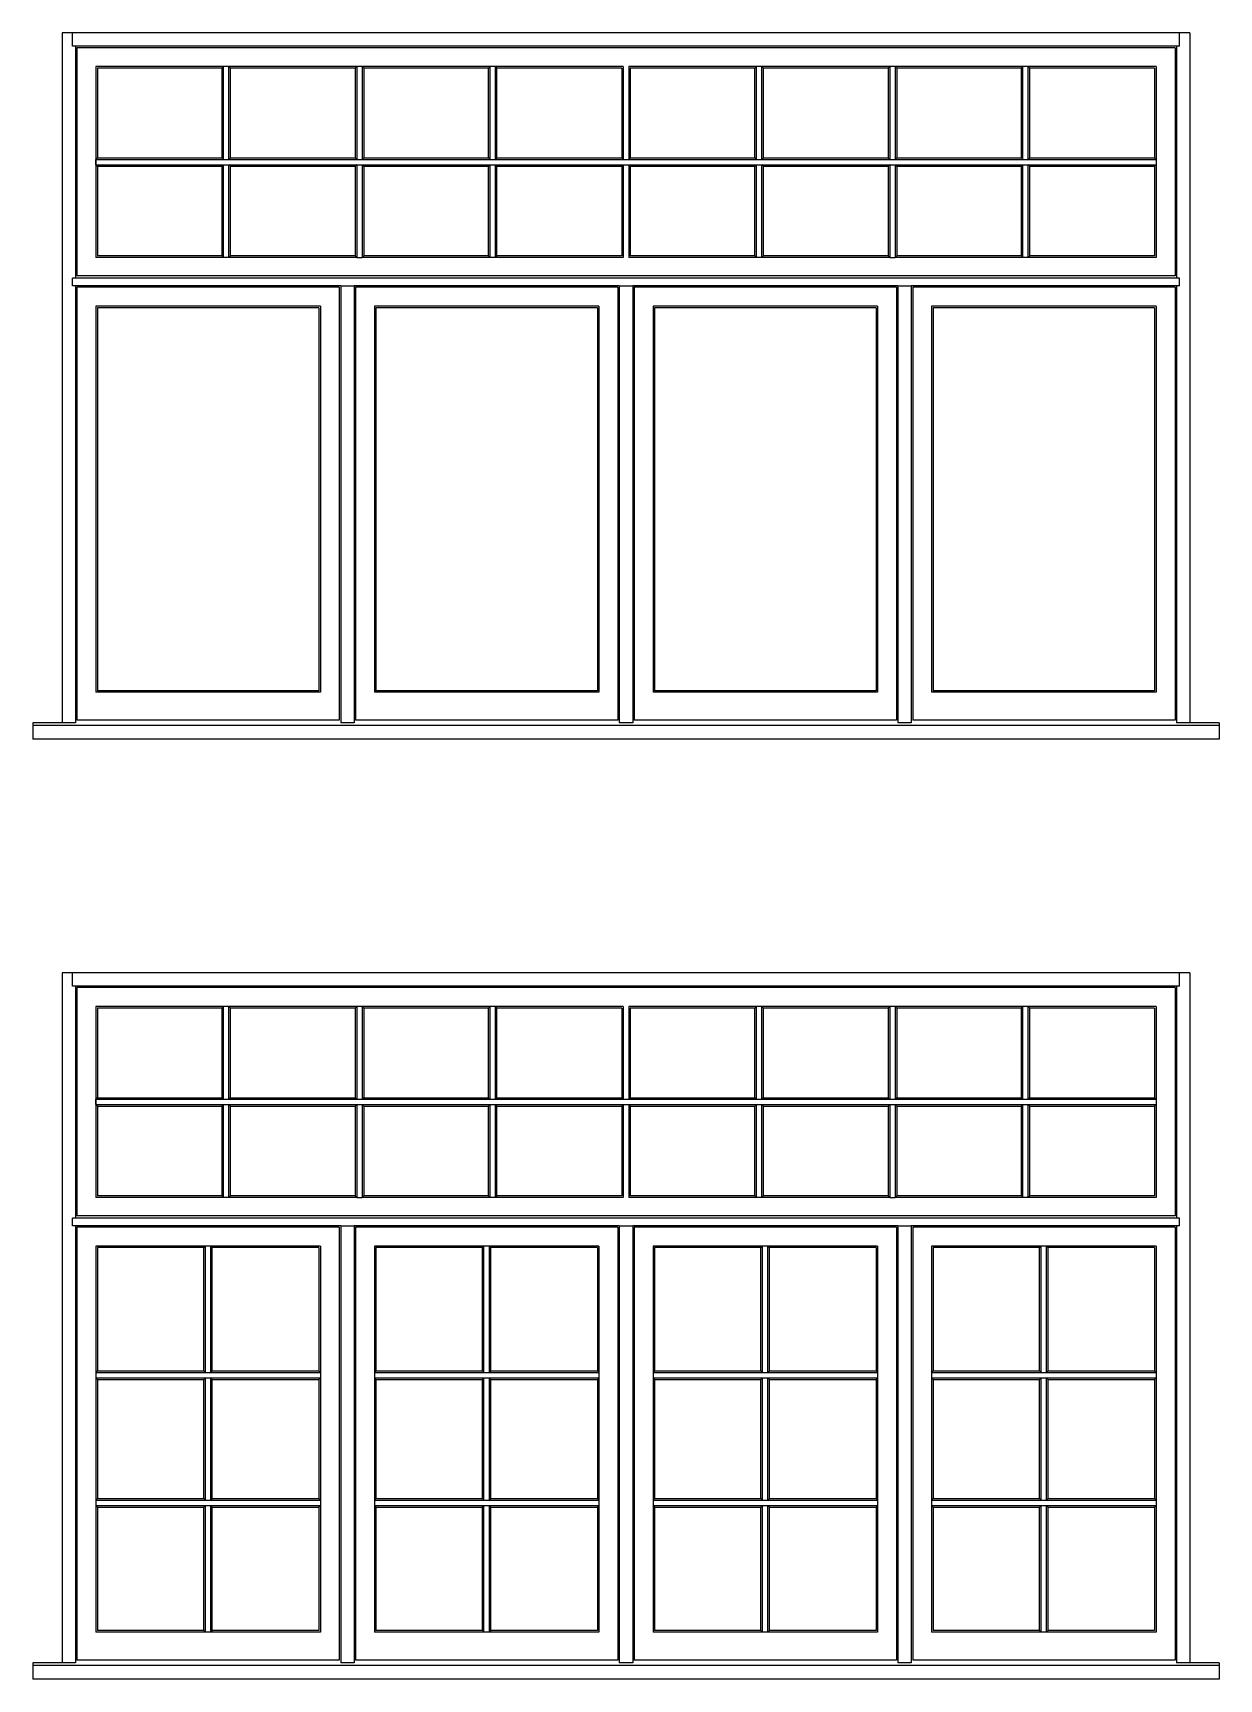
# Model space of a CAD drawing. Header units: inches. Extents: x 1985 to 11287, y 379 to 3234.
# Drawn here: x 9619.8 to 9741.6, y 1561.9 to 1730.9 of the extents above; entities that cross this region are included whole.
import ezdxf

# ---------------------------------------------------------------- set-up
doc = ezdxf.new("R2010")
doc.units = ezdxf.units.IN
doc.header["$MEASUREMENT"] = 0
doc.layers.add('elevation 99', color=7, linetype='CONTINUOUS')

msp = doc.modelspace()

# ---------------------------------------------------------------- linework, layer by layer
at = {"layer": 'elevation 99'}
for p, q in [((9622.767868, 1730.927162), (9622.767868, 1705.737557)), ((9652.76785, 1730.927162), (9622.767868, 1730.927162)), ((9623.830368, 1729.552161), (9623.830368, 1730.927162)), ((9651.39285, 1729.552161), (9623.830368, 1729.552161)), ((9624.142868, 1729.552161), (9624.142868, 1705.737557)), ((9737.580295, 1729.552161), (9646.89285, 1729.552161)), ((9681.392831, 1730.927162), (9651.39285, 1730.927162)), ((9710.017813, 1730.927162), (9680.017831, 1730.927162)), ((9738.642795, 1730.927162), (9708.642813, 1730.927162)), ((9737.267795, 1729.552161), (9737.267795, 1705.737557)), ((9737.580295, 1729.552161), (9737.580295, 1730.927162)), ((9738.642795, 1730.927162), (9738.642795, 1705.737557)), ((9624.286274, 1729.408475), (9624.286274, 1705.988024)), ((9651.249164, 1729.408475), (9624.286274, 1729.408475)), ((9737.124109, 1729.408475), (9647.036256, 1729.408475)), ((9737.124109, 1729.408475), (9737.124109, 1705.988024)), ((9626.232154, 1727.462875), (9626.232154, 1707.870966)), ((9653.053564, 1727.462875), (9626.232154, 1727.462875)), ((9626.392868, 1727.302161), (9626.392868, 1718.104421)), ((9639.200327, 1727.302161), (9626.392868, 1727.302161)), ((9639.200327, 1727.302161), (9639.361041, 1727.462875)), ((9639.200327, 1718.104421), (9639.200327, 1727.302161)), ((9639.361041, 1717.943706), (9639.361041, 1727.462875)), ((9639.914612, 1727.462875), (9640.075327, 1727.302161)), ((9639.914612, 1717.943706), (9639.914612, 1727.462875)), ((9652.89285, 1727.302161), (9640.075327, 1727.302161)), ((9640.075327, 1718.104421), (9640.075327, 1727.302161)), ((9652.89285, 1727.302161), (9653.053564, 1727.462875)), ((9652.89285, 1727.302161), (9652.89285, 1718.104421)), ((9653.053564, 1727.462875), (9653.053564, 1717.943706)), ((9680.428546, 1727.462875), (9653.053564, 1727.462875)), ((9653.607135, 1727.462875), (9653.607135, 1717.943706)), ((9653.607135, 1727.462875), (9653.76785, 1727.302161)), ((9653.76785, 1727.302161), (9653.76785, 1718.104421)), ((9666.575308, 1727.302161), (9653.76785, 1727.302161)), ((9666.575308, 1727.302161), (9666.736023, 1727.462875)), ((9666.575308, 1718.104421), (9666.575308, 1727.302161)), ((9666.736023, 1717.943706), (9666.736023, 1727.462875)), ((9667.289594, 1727.462875), (9667.450308, 1727.302161)), ((9667.289594, 1717.943706), (9667.289594, 1727.462875)), ((9680.267831, 1727.302161), (9667.450308, 1727.302161)), ((9667.450308, 1718.104421), (9667.450308, 1727.302161)), ((9680.267831, 1727.302161), (9680.267831, 1718.104421)), ((9680.428546, 1727.462875), (9680.428546, 1717.943706)), ((9680.982117, 1727.462875), (9680.982117, 1717.943706)), ((9707.803528, 1727.462875), (9680.982117, 1727.462875)), ((9681.142831, 1727.302161), (9681.142831, 1718.104421)), ((9693.95029, 1727.302161), (9681.142831, 1727.302161)), ((9693.95029, 1727.302161), (9694.111005, 1727.462875)), ((9693.95029, 1718.104421), (9693.95029, 1727.302161)), ((9694.111005, 1717.943706), (9694.111005, 1727.462875)), ((9694.664576, 1727.462875), (9694.82529, 1727.302161)), ((9694.664576, 1717.943706), (9694.664576, 1727.462875)), ((9707.642813, 1727.302161), (9694.82529, 1727.302161)), ((9694.82529, 1718.104421), (9694.82529, 1727.302161)), ((9707.642813, 1727.302161), (9707.803528, 1727.462875)), ((9707.642813, 1727.302161), (9707.642813, 1718.104421)), ((9707.803528, 1727.462875), (9707.803528, 1717.943706)), ((9735.178509, 1727.462875), (9707.803528, 1727.462875)), ((9708.357099, 1727.462875), (9708.357099, 1717.943706)), ((9708.357099, 1727.462875), (9708.517813, 1727.302161)), ((9708.517813, 1727.302161), (9708.517813, 1718.104421)), ((9721.325272, 1727.302161), (9708.517813, 1727.302161)), ((9721.325272, 1727.302161), (9721.485986, 1727.462875)), ((9721.325272, 1718.104421), (9721.325272, 1727.302161)), ((9721.485986, 1717.943706), (9721.485986, 1727.462875)), ((9722.039558, 1727.462875), (9722.200272, 1727.302161)), ((9722.039558, 1717.943706), (9722.039558, 1727.462875)), ((9735.017795, 1727.302161), (9722.200272, 1727.302161)), ((9722.200272, 1718.104421), (9722.200272, 1727.302161)), ((9735.017795, 1727.302161), (9735.017795, 1718.104421)), ((9735.178509, 1727.462875), (9735.178509, 1707.870966)), ((9626.392868, 1718.104421), (9626.232154, 1717.943706)), ((9626.232154, 1717.943706), (9639.361041, 1717.943706)), ((9626.232154, 1717.390135), (9626.232154, 1717.943706)), ((9626.392868, 1718.104421), (9639.200327, 1718.104421)), ((9639.200327, 1718.104421), (9639.361041, 1717.943706)), ((9639.361041, 1717.943706), (9639.914612, 1717.943706)), ((9640.075327, 1718.104421), (9639.914612, 1717.943706)), ((9639.914612, 1717.943706), (9653.053564, 1717.943706)), ((9640.075327, 1718.104421), (9652.89285, 1718.104421)), ((9652.89285, 1718.104421), (9653.053564, 1717.943706)), ((9653.053564, 1717.943706), (9653.607135, 1717.943706)), ((9653.76785, 1718.104421), (9653.607135, 1717.943706)), ((9653.607135, 1717.943706), (9666.736023, 1717.943706)), ((9653.76785, 1718.104421), (9666.575308, 1718.104421)), ((9666.575308, 1718.104421), (9666.736023, 1717.943706)), ((9666.736023, 1717.943706), (9667.289594, 1717.943706)), ((9667.450308, 1718.104421), (9667.289594, 1717.943706)), ((9667.289594, 1717.943706), (9680.428546, 1717.943706)), ((9667.450308, 1718.104421), (9680.267831, 1718.104421)), ((9680.267831, 1718.104421), (9680.428546, 1717.943706)), ((9680.428546, 1717.943706), (9680.982117, 1717.943706)), ((9681.142831, 1718.104421), (9680.982117, 1717.943706)), ((9680.982117, 1717.943706), (9694.111005, 1717.943706)), ((9681.142831, 1718.104421), (9693.95029, 1718.104421)), ((9693.95029, 1718.104421), (9694.111005, 1717.943706)), ((9694.111005, 1717.943706), (9694.664576, 1717.943706)), ((9694.82529, 1718.104421), (9694.664576, 1717.943706)), ((9694.664576, 1717.943706), (9707.803528, 1717.943706)), ((9694.82529, 1718.104421), (9707.642813, 1718.104421)), ((9707.642813, 1718.104421), (9707.803528, 1717.943706)), ((9707.803528, 1717.943706), (9708.357099, 1717.943706)), ((9708.517813, 1718.104421), (9708.357099, 1717.943706)), ((9708.357099, 1717.943706), (9721.485986, 1717.943706)), ((9708.517813, 1718.104421), (9721.325272, 1718.104421)), ((9721.325272, 1718.104421), (9721.485986, 1717.943706)), ((9721.485986, 1717.943706), (9722.039558, 1717.943706)), ((9722.200272, 1718.104421), (9722.039558, 1717.943706)), ((9722.039558, 1717.943706), (9735.178509, 1717.943706)), ((9722.200272, 1718.104421), (9735.017795, 1718.104421)), ((9735.017795, 1718.104421), (9735.178509, 1717.943706)), ((9626.232154, 1717.390135), (9639.361041, 1717.390135)), ((9626.232154, 1717.390135), (9626.392868, 1717.229421)), ((9626.392868, 1717.229421), (9626.392868, 1708.031681)), ((9626.392868, 1717.229421), (9639.200327, 1717.229421)), ((9639.200327, 1717.229421), (9639.361041, 1717.390135)), ((9639.200327, 1708.031681), (9639.200327, 1717.229421)), ((9639.361041, 1707.870966), (9639.361041, 1717.390135)), ((9639.361041, 1717.390135), (9639.914612, 1717.390135)), ((9639.914612, 1707.870966), (9639.914612, 1717.390135)), ((9639.914612, 1717.390135), (9653.053564, 1717.390135)), ((9640.075327, 1717.229421), (9639.914612, 1717.390135)), ((9640.075327, 1708.031681), (9640.075327, 1717.229421)), ((9640.075327, 1717.229421), (9652.89285, 1717.229421)), ((9653.053564, 1717.390135), (9652.89285, 1717.229421)), ((9652.89285, 1717.229421), (9652.89285, 1708.031681)), ((9653.053564, 1717.390135), (9653.607135, 1717.390135)), ((9653.053564, 1717.390135), (9653.053564, 1707.870966)), ((9653.607135, 1717.390135), (9666.736023, 1717.390135)), ((9653.607135, 1717.390135), (9653.76785, 1717.229421)), ((9653.607135, 1717.390135), (9653.607135, 1707.870966)), ((9653.76785, 1717.229421), (9653.76785, 1708.031681)), ((9653.76785, 1717.229421), (9666.575308, 1717.229421)), ((9666.575308, 1717.229421), (9666.736023, 1717.390135)), ((9666.575308, 1708.031681), (9666.575308, 1717.229421)), ((9666.736023, 1707.870966), (9666.736023, 1717.390135)), ((9666.736023, 1717.390135), (9667.289594, 1717.390135)), ((9667.289594, 1707.870966), (9667.289594, 1717.390135)), ((9667.289594, 1717.390135), (9680.428546, 1717.390135)), ((9667.450308, 1717.229421), (9667.289594, 1717.390135)), ((9667.450308, 1708.031681), (9667.450308, 1717.229421)), ((9667.450308, 1717.229421), (9680.267831, 1717.229421)), ((9680.428546, 1717.390135), (9680.267831, 1717.229421)), ((9680.267831, 1717.229421), (9680.267831, 1708.031681)), ((9680.428546, 1717.390135), (9680.982117, 1717.390135)), ((9680.428546, 1717.390135), (9680.428546, 1707.870966)), ((9680.982117, 1717.390135), (9694.111005, 1717.390135)), ((9680.982117, 1717.390135), (9681.142831, 1717.229421)), ((9680.982117, 1717.390135), (9680.982117, 1707.870966)), ((9681.142831, 1717.229421), (9681.142831, 1708.031681)), ((9681.142831, 1717.229421), (9693.95029, 1717.229421)), ((9693.95029, 1717.229421), (9694.111005, 1717.390135)), ((9693.95029, 1708.031681), (9693.95029, 1717.229421)), ((9694.111005, 1707.870966), (9694.111005, 1717.390135)), ((9694.111005, 1717.390135), (9694.664576, 1717.390135)), ((9694.664576, 1707.870966), (9694.664576, 1717.390135)), ((9694.664576, 1717.390135), (9707.803528, 1717.390135)), ((9694.82529, 1717.229421), (9694.664576, 1717.390135)), ((9694.82529, 1708.031681), (9694.82529, 1717.229421)), ((9694.82529, 1717.229421), (9707.642813, 1717.229421)), ((9707.803528, 1717.390135), (9707.642813, 1717.229421)), ((9707.642813, 1717.229421), (9707.642813, 1708.031681)), ((9707.803528, 1717.390135), (9708.357099, 1717.390135)), ((9707.803528, 1717.390135), (9707.803528, 1707.870966)), ((9708.357099, 1717.390135), (9721.485986, 1717.390135)), ((9708.357099, 1717.390135), (9708.517813, 1717.229421)), ((9708.357099, 1717.390135), (9708.357099, 1707.870966)), ((9708.517813, 1717.229421), (9708.517813, 1708.031681)), ((9708.517813, 1717.229421), (9721.325272, 1717.229421)), ((9721.325272, 1717.229421), (9721.485986, 1717.390135)), ((9721.325272, 1708.031681), (9721.325272, 1717.229421)), ((9721.485986, 1707.870966), (9721.485986, 1717.390135)), ((9721.485986, 1717.390135), (9722.039558, 1717.390135)), ((9722.039558, 1707.870966), (9722.039558, 1717.390135)), ((9722.039558, 1717.390135), (9735.178509, 1717.390135)), ((9722.200272, 1717.229421), (9722.039558, 1717.390135)), ((9722.200272, 1708.031681), (9722.200272, 1717.229421)), ((9722.200272, 1717.229421), (9735.017795, 1717.229421)), ((9735.178509, 1717.390135), (9735.017795, 1717.229421)), ((9735.017795, 1717.229421), (9735.017795, 1708.031681)), ((9653.053564, 1707.870966), (9626.232154, 1707.870966)), ((9639.200327, 1708.031681), (9626.392868, 1708.031681)), ((9639.200327, 1708.031681), (9639.361041, 1707.870966)), ((9640.075327, 1708.031681), (9639.914612, 1707.870966)), ((9652.89285, 1708.031681), (9640.075327, 1708.031681)), ((9652.89285, 1708.031681), (9653.053564, 1707.870966)), ((9653.053564, 1707.870966), (9653.607135, 1707.870966)), ((9653.607135, 1707.870966), (9653.76785, 1708.031681)), ((9680.428546, 1707.870966), (9653.607135, 1707.870966)), ((9666.575308, 1708.031681), (9653.76785, 1708.031681)), ((9666.575308, 1708.031681), (9666.736023, 1707.870966)), ((9667.450308, 1708.031681), (9667.289594, 1707.870966)), ((9680.267831, 1708.031681), (9667.450308, 1708.031681)), ((9707.803528, 1707.870966), (9680.982117, 1707.870966)), ((9693.95029, 1708.031681), (9681.142831, 1708.031681)), ((9693.95029, 1708.031681), (9694.111005, 1707.870966)), ((9694.82529, 1708.031681), (9694.664576, 1707.870966)), ((9707.642813, 1708.031681), (9694.82529, 1708.031681)), ((9707.642813, 1708.031681), (9707.803528, 1707.870966)), ((9707.803528, 1707.870966), (9708.357099, 1707.870966)), ((9708.357099, 1707.870966), (9708.517813, 1708.031681)), ((9735.178509, 1707.870966), (9708.357099, 1707.870966)), ((9721.325272, 1708.031681), (9708.517813, 1708.031681)), ((9721.325272, 1708.031681), (9721.485986, 1707.870966)), ((9722.200272, 1708.031681), (9722.039558, 1707.870966)), ((9735.017795, 1708.031681), (9722.200272, 1708.031681)), ((9651.249164, 1705.988024), (9624.286274, 1705.988024)), ((9737.124109, 1705.988024), (9647.036256, 1705.988024)), ((9622.767868, 1705.737557), (9622.767868, 1660.081251)), ((9651.39285, 1705.737557), (9623.830368, 1705.737557)), ((9623.830368, 1704.957356), (9623.830368, 1705.737557)), ((9651.39285, 1704.957356), (9623.830368, 1704.957356)), ((9624.142868, 1704.957356), (9624.142868, 1660.081251)), ((9624.286274, 1704.81367), (9624.286274, 1660.331718)), ((9651.249164, 1704.81367), (9624.286274, 1704.81367)), ((9737.580295, 1705.737557), (9646.89285, 1705.737557)), ((9651.249164, 1704.81367), (9651.249164, 1660.331718)), ((9651.39285, 1704.957356), (9651.39285, 1660.081251)), ((9651.39285, 1704.957356), (9651.39285, 1660.081251)), ((9651.39285, 1704.957356), (9652.76785, 1704.957356)), ((9652.76785, 1704.957356), (9652.76785, 1660.081251)), ((9652.76785, 1704.957356), (9652.76785, 1660.081251)), ((9680.017831, 1704.957356), (9652.76785, 1704.957356)), ((9652.911256, 1704.81367), (9652.911256, 1660.331718)), ((9679.874146, 1704.81367), (9652.911256, 1704.81367)), ((9679.874146, 1704.81367), (9679.874146, 1660.331718)), ((9680.017831, 1704.957356), (9680.017831, 1660.081251)), ((9680.017831, 1704.957356), (9680.017831, 1660.081251)), ((9680.017831, 1704.957356), (9681.392831, 1704.957356)), ((9681.392831, 1704.957356), (9681.392831, 1660.081251)), ((9681.392831, 1704.957356), (9681.392831, 1660.081251)), ((9708.642813, 1704.957356), (9681.392831, 1704.957356)), ((9681.536238, 1704.81367), (9681.536238, 1660.331718)), ((9708.499128, 1704.81367), (9681.536238, 1704.81367)), ((9708.499128, 1704.81367), (9708.499128, 1660.331718)), ((9708.642813, 1704.957356), (9708.642813, 1660.081251)), ((9708.642813, 1704.957356), (9708.642813, 1660.081251)), ((9708.642813, 1704.957356), (9710.017813, 1704.957356)), ((9710.017813, 1704.957356), (9710.017813, 1660.081251)), ((9710.017813, 1704.957356), (9710.017813, 1660.081251)), ((9737.580295, 1704.957356), (9710.017813, 1704.957356)), ((9710.16122, 1704.81367), (9710.16122, 1660.331718)), ((9737.124109, 1704.81367), (9710.16122, 1704.81367)), ((9737.124109, 1704.81367), (9737.124109, 1660.331718)), ((9737.267795, 1704.957356), (9737.267795, 1660.081251)), ((9737.580295, 1704.957356), (9737.580295, 1705.737557)), ((9738.642795, 1705.737557), (9738.642795, 1660.081251)), ((9626.232154, 1702.86807), (9626.232154, 1663.21466)), ((9649.303564, 1702.86807), (9626.232154, 1702.86807)), ((9626.392868, 1702.707356), (9626.392868, 1663.375374)), ((9649.14285, 1702.707356), (9626.392868, 1702.707356)), ((9649.14285, 1702.707356), (9649.14285, 1663.375374)), ((9649.303564, 1702.86807), (9649.303564, 1663.21466)), ((9654.857135, 1702.86807), (9654.857135, 1663.21466)), ((9677.928546, 1702.86807), (9654.857135, 1702.86807)), ((9655.01785, 1702.707356), (9655.01785, 1663.375374)), ((9677.767831, 1702.707356), (9655.01785, 1702.707356)), ((9677.767831, 1702.707356), (9677.767831, 1663.375374)), ((9677.928546, 1702.86807), (9677.928546, 1663.21466)), ((9683.482117, 1702.86807), (9683.482117, 1663.21466)), ((9706.553528, 1702.86807), (9683.482117, 1702.86807)), ((9683.642831, 1702.707356), (9683.642831, 1663.375374)), ((9706.392813, 1702.707356), (9683.642831, 1702.707356)), ((9706.392813, 1702.707356), (9706.392813, 1663.375374)), ((9706.553528, 1702.86807), (9706.553528, 1663.21466)), ((9712.107099, 1702.86807), (9712.107099, 1663.21466)), ((9735.178509, 1702.86807), (9712.107099, 1702.86807)), ((9712.267813, 1702.707356), (9712.267813, 1663.375374)), ((9735.017795, 1702.707356), (9712.267813, 1702.707356)), ((9735.017795, 1702.707356), (9735.017795, 1663.375374)), ((9735.178509, 1702.86807), (9735.178509, 1663.21466)), ((9649.303564, 1663.21466), (9626.232154, 1663.21466)), ((9649.14285, 1663.375374), (9626.392868, 1663.375374)), ((9677.928546, 1663.21466), (9654.857135, 1663.21466)), ((9677.767831, 1663.375374), (9655.01785, 1663.375374)), ((9706.553528, 1663.21466), (9683.482117, 1663.21466)), ((9706.392813, 1663.375374), (9683.642831, 1663.375374)), ((9735.178509, 1663.21466), (9712.107099, 1663.21466)), ((9735.017795, 1663.375374), (9712.267813, 1663.375374)), ((9651.249164, 1660.331718), (9624.286274, 1660.331718)), ((9679.874146, 1660.331718), (9652.911256, 1660.331718)), ((9708.499128, 1660.331718), (9681.536238, 1660.331718)), ((9737.124109, 1660.331718), (9710.16122, 1660.331718)), ((9624.142868, 1660.081251), (9619.767868, 1660.081251)), ((9619.767868, 1660.081251), (9619.767868, 1658.398508)), ((9655.76785, 1659.794719), (9619.767868, 1659.794719)), ((9684.392831, 1659.794719), (9648.39285, 1659.794719)), ((9652.76785, 1660.081251), (9651.39285, 1660.081251)), ((9713.017813, 1659.794719), (9677.017831, 1659.794719)), ((9681.392831, 1660.081251), (9680.017831, 1660.081251)), ((9741.642795, 1659.794719), (9705.642813, 1659.794719)), ((9710.017813, 1660.081251), (9708.642813, 1660.081251)), ((9741.642795, 1660.081251), (9737.267795, 1660.081251)), ((9741.642795, 1660.081251), (9741.642795, 1658.398508)), ((9655.76785, 1658.398508), (9619.767868, 1658.398508)), ((9684.392831, 1658.398508), (9648.39285, 1658.398508)), ((9713.017813, 1658.398508), (9677.017831, 1658.398508)), ((9741.642795, 1658.398508), (9705.642813, 1658.398508)), ((9622.767868, 1634.398516), (9622.767868, 1609.208911)), ((9654.01785, 1634.398516), (9622.767868, 1634.398516)), ((9623.830368, 1633.023515), (9623.830368, 1634.398516)), ((9681.392831, 1634.398516), (9652.64285, 1634.398516)), ((9709.392813, 1634.398516), (9680.017831, 1634.398516)), ((9738.642795, 1634.398516), (9708.017813, 1634.398516)), ((9737.580295, 1633.023515), (9737.580295, 1634.398516)), ((9738.642795, 1634.398516), (9738.642795, 1609.208911)), ((9737.580295, 1633.023515), (9623.830368, 1633.023515)), ((9624.142868, 1633.023515), (9624.142868, 1609.208911)), ((9624.286274, 1632.879829), (9624.286274, 1609.459378)), ((9737.124109, 1632.879829), (9624.286274, 1632.879829)), ((9737.124109, 1632.879829), (9737.124109, 1609.459378)), ((9737.267795, 1633.023515), (9737.267795, 1609.208911)), ((9626.232154, 1630.934229), (9626.232154, 1611.34232)), ((9653.053564, 1630.934229), (9626.232154, 1630.934229)), ((9626.392868, 1630.773515), (9626.392868, 1621.575775)), ((9639.200327, 1630.773515), (9626.392868, 1630.773515)), ((9639.200327, 1630.773515), (9639.361041, 1630.934229)), ((9639.200327, 1621.575775), (9639.200327, 1630.773515)), ((9639.361041, 1621.415061), (9639.361041, 1630.934229)), ((9639.914612, 1630.934229), (9640.075327, 1630.773515)), ((9639.914612, 1621.415061), (9639.914612, 1630.934229)), ((9652.89285, 1630.773515), (9640.075327, 1630.773515)), ((9640.075327, 1621.575775), (9640.075327, 1630.773515)), ((9652.89285, 1630.773515), (9653.053564, 1630.934229)), ((9652.89285, 1630.773515), (9652.89285, 1621.575775)), ((9653.053564, 1630.934229), (9653.053564, 1621.415061)), ((9680.428546, 1630.934229), (9653.053564, 1630.934229)), ((9653.607135, 1630.934229), (9653.607135, 1621.415061)), ((9653.607135, 1630.934229), (9653.76785, 1630.773515)), ((9653.76785, 1630.773515), (9653.76785, 1621.575775)), ((9666.575308, 1630.773515), (9653.76785, 1630.773515)), ((9666.575308, 1630.773515), (9666.736023, 1630.934229)), ((9666.575308, 1621.575775), (9666.575308, 1630.773515)), ((9666.736023, 1621.415061), (9666.736023, 1630.934229)), ((9667.289594, 1630.934229), (9667.450308, 1630.773515)), ((9667.289594, 1621.415061), (9667.289594, 1630.934229)), ((9680.267831, 1630.773515), (9667.450308, 1630.773515)), ((9667.450308, 1621.575775), (9667.450308, 1630.773515)), ((9680.267831, 1630.773515), (9680.267831, 1621.575775)), ((9680.428546, 1630.934229), (9680.428546, 1621.415061)), ((9680.982117, 1630.934229), (9680.982117, 1621.415061)), ((9707.803528, 1630.934229), (9680.982117, 1630.934229)), ((9681.142831, 1630.773515), (9681.142831, 1621.575775)), ((9693.95029, 1630.773515), (9681.142831, 1630.773515)), ((9693.95029, 1630.773515), (9694.111005, 1630.934229)), ((9693.95029, 1621.575775), (9693.95029, 1630.773515)), ((9694.111005, 1621.415061), (9694.111005, 1630.934229)), ((9694.664576, 1630.934229), (9694.82529, 1630.773515)), ((9694.664576, 1621.415061), (9694.664576, 1630.934229)), ((9707.642813, 1630.773515), (9694.82529, 1630.773515)), ((9694.82529, 1621.575775), (9694.82529, 1630.773515)), ((9707.642813, 1630.773515), (9707.803528, 1630.934229)), ((9707.642813, 1630.773515), (9707.642813, 1621.575775)), ((9707.803528, 1630.934229), (9707.803528, 1621.415061)), ((9735.178509, 1630.934229), (9707.803528, 1630.934229)), ((9708.357099, 1630.934229), (9708.357099, 1621.415061)), ((9708.357099, 1630.934229), (9708.517813, 1630.773515)), ((9708.517813, 1630.773515), (9708.517813, 1621.575775)), ((9721.325272, 1630.773515), (9708.517813, 1630.773515)), ((9721.325272, 1630.773515), (9721.485986, 1630.934229)), ((9721.325272, 1621.575775), (9721.325272, 1630.773515)), ((9721.485986, 1621.415061), (9721.485986, 1630.934229)), ((9722.039558, 1630.934229), (9722.200272, 1630.773515)), ((9722.039558, 1621.415061), (9722.039558, 1630.934229)), ((9735.017795, 1630.773515), (9722.200272, 1630.773515)), ((9722.200272, 1621.575775), (9722.200272, 1630.773515)), ((9735.017795, 1630.773515), (9735.017795, 1621.575775)), ((9735.178509, 1630.934229), (9735.178509, 1611.34232)), ((9626.392868, 1621.575775), (9626.232154, 1621.415061)), ((9626.232154, 1621.415061), (9639.361041, 1621.415061)), ((9626.232154, 1620.861489), (9626.232154, 1621.415061)), ((9626.392868, 1621.575775), (9639.200327, 1621.575775)), ((9639.200327, 1621.575775), (9639.361041, 1621.415061)), ((9639.361041, 1621.415061), (9639.914612, 1621.415061)), ((9640.075327, 1621.575775), (9639.914612, 1621.415061)), ((9639.914612, 1621.415061), (9653.053564, 1621.415061)), ((9640.075327, 1621.575775), (9652.89285, 1621.575775)), ((9652.89285, 1621.575775), (9653.053564, 1621.415061)), ((9653.053564, 1621.415061), (9653.607135, 1621.415061)), ((9653.76785, 1621.575775), (9653.607135, 1621.415061)), ((9653.607135, 1621.415061), (9666.736023, 1621.415061)), ((9653.76785, 1621.575775), (9666.575308, 1621.575775)), ((9666.575308, 1621.575775), (9666.736023, 1621.415061)), ((9666.736023, 1621.415061), (9667.289594, 1621.415061)), ((9667.450308, 1621.575775), (9667.289594, 1621.415061)), ((9667.289594, 1621.415061), (9680.428546, 1621.415061)), ((9667.450308, 1621.575775), (9680.267831, 1621.575775)), ((9680.267831, 1621.575775), (9680.428546, 1621.415061)), ((9680.428546, 1621.415061), (9680.982117, 1621.415061)), ((9681.142831, 1621.575775), (9680.982117, 1621.415061)), ((9680.982117, 1621.415061), (9694.111005, 1621.415061)), ((9681.142831, 1621.575775), (9693.95029, 1621.575775)), ((9693.95029, 1621.575775), (9694.111005, 1621.415061)), ((9694.111005, 1621.415061), (9694.664576, 1621.415061)), ((9694.82529, 1621.575775), (9694.664576, 1621.415061)), ((9694.664576, 1621.415061), (9707.803528, 1621.415061)), ((9694.82529, 1621.575775), (9707.642813, 1621.575775)), ((9707.642813, 1621.575775), (9707.803528, 1621.415061)), ((9707.803528, 1621.415061), (9708.357099, 1621.415061)), ((9708.517813, 1621.575775), (9708.357099, 1621.415061)), ((9708.357099, 1621.415061), (9721.485986, 1621.415061)), ((9708.517813, 1621.575775), (9721.325272, 1621.575775)), ((9721.325272, 1621.575775), (9721.485986, 1621.415061)), ((9721.485986, 1621.415061), (9722.039558, 1621.415061)), ((9722.200272, 1621.575775), (9722.039558, 1621.415061)), ((9722.039558, 1621.415061), (9735.178509, 1621.415061)), ((9722.200272, 1621.575775), (9735.017795, 1621.575775)), ((9735.017795, 1621.575775), (9735.178509, 1621.415061)), ((9626.232154, 1620.861489), (9639.361041, 1620.861489)), ((9626.232154, 1620.861489), (9626.392868, 1620.700775)), ((9626.392868, 1620.700775), (9626.392868, 1611.503035)), ((9626.392868, 1620.700775), (9639.200327, 1620.700775)), ((9639.200327, 1620.700775), (9639.361041, 1620.861489)), ((9639.200327, 1611.503035), (9639.200327, 1620.700775)), ((9639.361041, 1611.34232), (9639.361041, 1620.861489)), ((9639.361041, 1620.861489), (9639.914612, 1620.861489)), ((9639.914612, 1611.34232), (9639.914612, 1620.861489)), ((9639.914612, 1620.861489), (9653.053564, 1620.861489)), ((9640.075327, 1620.700775), (9639.914612, 1620.861489)), ((9640.075327, 1611.503035), (9640.075327, 1620.700775)), ((9640.075327, 1620.700775), (9652.89285, 1620.700775)), ((9653.053564, 1620.861489), (9652.89285, 1620.700775)), ((9652.89285, 1620.700775), (9652.89285, 1611.503035)), ((9653.053564, 1620.861489), (9653.607135, 1620.861489)), ((9653.053564, 1620.861489), (9653.053564, 1611.34232)), ((9653.607135, 1620.861489), (9666.736023, 1620.861489)), ((9653.607135, 1620.861489), (9653.76785, 1620.700775)), ((9653.607135, 1620.861489), (9653.607135, 1611.34232)), ((9653.76785, 1620.700775), (9653.76785, 1611.503035)), ((9653.76785, 1620.700775), (9666.575308, 1620.700775)), ((9666.575308, 1620.700775), (9666.736023, 1620.861489)), ((9666.575308, 1611.503035), (9666.575308, 1620.700775)), ((9666.736023, 1611.34232), (9666.736023, 1620.861489)), ((9666.736023, 1620.861489), (9667.289594, 1620.861489)), ((9667.289594, 1611.34232), (9667.289594, 1620.861489)), ((9667.289594, 1620.861489), (9680.428546, 1620.861489)), ((9667.450308, 1620.700775), (9667.289594, 1620.861489)), ((9667.450308, 1611.503035), (9667.450308, 1620.700775)), ((9667.450308, 1620.700775), (9680.267831, 1620.700775)), ((9680.428546, 1620.861489), (9680.267831, 1620.700775)), ((9680.267831, 1620.700775), (9680.267831, 1611.503035)), ((9680.428546, 1620.861489), (9680.982117, 1620.861489)), ((9680.428546, 1620.861489), (9680.428546, 1611.34232)), ((9680.982117, 1620.861489), (9694.111005, 1620.861489)), ((9680.982117, 1620.861489), (9681.142831, 1620.700775)), ((9680.982117, 1620.861489), (9680.982117, 1611.34232)), ((9681.142831, 1620.700775), (9681.142831, 1611.503035)), ((9681.142831, 1620.700775), (9693.95029, 1620.700775)), ((9693.95029, 1620.700775), (9694.111005, 1620.861489)), ((9693.95029, 1611.503035), (9693.95029, 1620.700775)), ((9694.111005, 1611.34232), (9694.111005, 1620.861489)), ((9694.111005, 1620.861489), (9694.664576, 1620.861489)), ((9694.664576, 1611.34232), (9694.664576, 1620.861489)), ((9694.664576, 1620.861489), (9707.803528, 1620.861489)), ((9694.82529, 1620.700775), (9694.664576, 1620.861489)), ((9694.82529, 1611.503035), (9694.82529, 1620.700775)), ((9694.82529, 1620.700775), (9707.642813, 1620.700775)), ((9707.803528, 1620.861489), (9707.642813, 1620.700775)), ((9707.642813, 1620.700775), (9707.642813, 1611.503035)), ((9707.803528, 1620.861489), (9708.357099, 1620.861489)), ((9707.803528, 1620.861489), (9707.803528, 1611.34232)), ((9708.357099, 1620.861489), (9721.485986, 1620.861489)), ((9708.357099, 1620.861489), (9708.517813, 1620.700775)), ((9708.357099, 1620.861489), (9708.357099, 1611.34232)), ((9708.517813, 1620.700775), (9708.517813, 1611.503035)), ((9708.517813, 1620.700775), (9721.325272, 1620.700775)), ((9721.325272, 1620.700775), (9721.485986, 1620.861489)), ((9721.325272, 1611.503035), (9721.325272, 1620.700775)), ((9721.485986, 1611.34232), (9721.485986, 1620.861489)), ((9721.485986, 1620.861489), (9722.039558, 1620.861489)), ((9722.039558, 1611.34232), (9722.039558, 1620.861489)), ((9722.039558, 1620.861489), (9735.178509, 1620.861489)), ((9722.200272, 1620.700775), (9722.039558, 1620.861489)), ((9722.200272, 1611.503035), (9722.200272, 1620.700775)), ((9722.200272, 1620.700775), (9735.017795, 1620.700775)), ((9735.178509, 1620.861489), (9735.017795, 1620.700775)), ((9735.017795, 1620.700775), (9735.017795, 1611.503035)), ((9653.053564, 1611.34232), (9626.232154, 1611.34232)), ((9639.200327, 1611.503035), (9626.392868, 1611.503035)), ((9639.200327, 1611.503035), (9639.361041, 1611.34232)), ((9640.075327, 1611.503035), (9639.914612, 1611.34232)), ((9652.89285, 1611.503035), (9640.075327, 1611.503035)), ((9652.89285, 1611.503035), (9653.053564, 1611.34232)), ((9653.053564, 1611.34232), (9653.607135, 1611.34232)), ((9653.607135, 1611.34232), (9653.76785, 1611.503035)), ((9680.428546, 1611.34232), (9653.607135, 1611.34232)), ((9666.575308, 1611.503035), (9653.76785, 1611.503035)), ((9666.575308, 1611.503035), (9666.736023, 1611.34232)), ((9667.450308, 1611.503035), (9667.289594, 1611.34232)), ((9680.267831, 1611.503035), (9667.450308, 1611.503035)), ((9707.803528, 1611.34232), (9680.982117, 1611.34232)), ((9693.95029, 1611.503035), (9681.142831, 1611.503035)), ((9693.95029, 1611.503035), (9694.111005, 1611.34232)), ((9694.82529, 1611.503035), (9694.664576, 1611.34232)), ((9707.642813, 1611.503035), (9694.82529, 1611.503035)), ((9707.642813, 1611.503035), (9707.803528, 1611.34232)), ((9707.803528, 1611.34232), (9708.357099, 1611.34232)), ((9708.357099, 1611.34232), (9708.517813, 1611.503035)), ((9735.178509, 1611.34232), (9708.357099, 1611.34232)), ((9721.325272, 1611.503035), (9708.517813, 1611.503035)), ((9721.325272, 1611.503035), (9721.485986, 1611.34232)), ((9722.200272, 1611.503035), (9722.039558, 1611.34232)), ((9735.017795, 1611.503035), (9722.200272, 1611.503035)), ((9737.124109, 1609.459378), (9624.286274, 1609.459378)), ((9622.767868, 1609.208911), (9622.767868, 1563.552605)), ((9623.830368, 1608.42871), (9623.830368, 1609.208911)), ((9737.580295, 1609.208911), (9623.830368, 1609.208911)), ((9651.39285, 1608.42871), (9623.830368, 1608.42871)), ((9624.142868, 1608.42871), (9624.142868, 1563.552605)), ((9624.286274, 1608.285024), (9624.286274, 1563.803072)), ((9651.249164, 1608.285024), (9624.286274, 1608.285024)), ((9651.249164, 1608.285024), (9651.249164, 1563.803072)), ((9651.39285, 1608.42871), (9651.39285, 1563.552605)), ((9651.39285, 1608.42871), (9651.39285, 1563.552605)), ((9651.39285, 1608.42871), (9652.76785, 1608.42871)), ((9652.76785, 1608.42871), (9652.76785, 1563.552605)), ((9652.76785, 1608.42871), (9652.76785, 1563.552605)), ((9680.017831, 1608.42871), (9652.76785, 1608.42871)), ((9652.911256, 1608.285024), (9652.911256, 1563.803072)), ((9679.874146, 1608.285024), (9652.911256, 1608.285024)), ((9679.874146, 1608.285024), (9679.874146, 1563.803072)), ((9680.017831, 1608.42871), (9680.017831, 1563.552605)), ((9680.017831, 1608.42871), (9680.017831, 1563.552605)), ((9680.017831, 1608.42871), (9681.392831, 1608.42871)), ((9681.392831, 1608.42871), (9681.392831, 1563.552605)), ((9681.392831, 1608.42871), (9681.392831, 1563.552605)), ((9708.642813, 1608.42871), (9681.392831, 1608.42871)), ((9681.536238, 1608.285024), (9681.536238, 1563.803072)), ((9708.499128, 1608.285024), (9681.536238, 1608.285024)), ((9708.499128, 1608.285024), (9708.499128, 1563.803072)), ((9708.642813, 1608.42871), (9708.642813, 1563.552605)), ((9708.642813, 1608.42871), (9708.642813, 1563.552605)), ((9708.642813, 1608.42871), (9710.017813, 1608.42871)), ((9710.017813, 1608.42871), (9710.017813, 1563.552605)), ((9710.017813, 1608.42871), (9710.017813, 1563.552605)), ((9737.580295, 1608.42871), (9710.017813, 1608.42871)), ((9710.16122, 1608.285024), (9710.16122, 1563.803072)), ((9737.124109, 1608.285024), (9710.16122, 1608.285024)), ((9737.124109, 1608.285024), (9737.124109, 1563.803072)), ((9737.267795, 1608.42871), (9737.267795, 1563.552605)), ((9737.580295, 1608.42871), (9737.580295, 1609.208911)), ((9738.642795, 1609.208911), (9738.642795, 1563.552605)), ((9626.232154, 1606.339424), (9626.232154, 1566.686014)), ((9649.303564, 1606.339424), (9626.232154, 1606.339424)), ((9626.392868, 1606.17871), (9626.392868, 1593.510581)), ((9637.325327, 1606.17871), (9626.392868, 1606.17871)), ((9637.325327, 1606.17871), (9637.486041, 1606.339424)), ((9637.325327, 1593.510581), (9637.325327, 1606.17871)), ((9637.486041, 1593.349867), (9637.486041, 1606.339424)), ((9638.039612, 1606.339424), (9638.200327, 1606.17871)), ((9638.039612, 1593.349867), (9638.039612, 1606.339424)), ((9649.14285, 1606.17871), (9638.200327, 1606.17871)), ((9638.200327, 1593.510581), (9638.200327, 1606.17871)), ((9649.14285, 1606.17871), (9649.14285, 1593.510581)), ((9649.303564, 1606.339424), (9649.303564, 1566.686014)), ((9654.857135, 1606.339424), (9654.857135, 1566.686014)), ((9677.928546, 1606.339424), (9654.857135, 1606.339424)), ((9655.01785, 1606.17871), (9655.01785, 1593.510581)), ((9665.950308, 1606.17871), (9655.01785, 1606.17871)), ((9665.950308, 1606.17871), (9666.111023, 1606.339424)), ((9665.950308, 1593.510581), (9665.950308, 1606.17871)), ((9666.111023, 1593.349867), (9666.111023, 1606.339424)), ((9666.664594, 1606.339424), (9666.825308, 1606.17871)), ((9666.664594, 1593.349867), (9666.664594, 1606.339424)), ((9677.767831, 1606.17871), (9666.825308, 1606.17871)), ((9666.825308, 1593.510581), (9666.825308, 1606.17871)), ((9677.767831, 1606.17871), (9677.767831, 1593.510581)), ((9677.928546, 1606.339424), (9677.928546, 1566.686014)), ((9683.482117, 1606.339424), (9683.482117, 1566.686014)), ((9706.553528, 1606.339424), (9683.482117, 1606.339424)), ((9683.642831, 1606.17871), (9683.642831, 1593.510581)), ((9694.57529, 1606.17871), (9683.642831, 1606.17871)), ((9694.57529, 1606.17871), (9694.736005, 1606.339424)), ((9694.57529, 1593.510581), (9694.57529, 1606.17871)), ((9694.736005, 1593.349867), (9694.736005, 1606.339424)), ((9695.289576, 1606.339424), (9695.45029, 1606.17871)), ((9695.289576, 1593.349867), (9695.289576, 1606.339424)), ((9706.392813, 1606.17871), (9695.45029, 1606.17871)), ((9695.45029, 1593.510581), (9695.45029, 1606.17871)), ((9706.392813, 1606.17871), (9706.392813, 1593.510581)), ((9706.553528, 1606.339424), (9706.553528, 1566.686014)), ((9712.107099, 1606.339424), (9712.107099, 1566.686014)), ((9735.178509, 1606.339424), (9712.107099, 1606.339424)), ((9712.267813, 1606.17871), (9712.267813, 1593.510581)), ((9723.200272, 1606.17871), (9712.267813, 1606.17871)), ((9723.200272, 1606.17871), (9723.360986, 1606.339424)), ((9723.200272, 1593.510581), (9723.200272, 1606.17871)), ((9723.360986, 1593.349867), (9723.360986, 1606.339424)), ((9723.914558, 1606.339424), (9724.075272, 1606.17871)), ((9723.914558, 1593.349867), (9723.914558, 1606.339424)), ((9735.017795, 1606.17871), (9724.075272, 1606.17871)), ((9724.075272, 1593.510581), (9724.075272, 1606.17871)), ((9735.017795, 1606.17871), (9735.017795, 1593.510581)), ((9735.178509, 1606.339424), (9735.178509, 1566.686014)), ((9626.392868, 1593.510581), (9626.232154, 1593.349867)), ((9626.232154, 1593.349867), (9637.486041, 1593.349867)), ((9626.232154, 1592.796296), (9637.486041, 1592.796296)), ((9626.232154, 1592.796296), (9626.392868, 1592.635581)), ((9626.392868, 1593.510581), (9637.325327, 1593.510581)), ((9626.392868, 1592.635581), (9626.392868, 1580.399921)), ((9626.392868, 1592.635581), (9637.325327, 1592.635581)), ((9637.325327, 1593.510581), (9637.486041, 1593.349867)), ((9637.325327, 1592.635581), (9637.486041, 1592.796296)), ((9637.325327, 1580.399921), (9637.325327, 1592.635581)), ((9637.486041, 1593.349867), (9638.039612, 1593.349867)), ((9637.486041, 1592.796296), (9638.039612, 1592.796296)), ((9637.486041, 1580.239206), (9637.486041, 1592.796296)), ((9638.200327, 1593.510581), (9638.039612, 1593.349867)), ((9638.039612, 1593.349867), (9649.303564, 1593.349867)), ((9638.039612, 1592.796296), (9649.303564, 1592.796296)), ((9638.200327, 1592.635581), (9638.039612, 1592.796296)), ((9638.039612, 1580.239206), (9638.039612, 1592.796296)), ((9638.200327, 1593.510581), (9649.14285, 1593.510581)), ((9638.200327, 1580.399921), (9638.200327, 1592.635581)), ((9638.200327, 1592.635581), (9649.14285, 1592.635581)), ((9649.14285, 1593.510581), (9649.303564, 1593.349867)), ((9649.303564, 1592.796296), (9649.14285, 1592.635581)), ((9649.14285, 1592.635581), (9649.14285, 1580.399921)), ((9655.01785, 1593.510581), (9654.857135, 1593.349867)), ((9654.857135, 1593.349867), (9666.111023, 1593.349867)), ((9654.857135, 1592.796296), (9666.111023, 1592.796296)), ((9654.857135, 1592.796296), (9655.01785, 1592.635581)), ((9655.01785, 1593.510581), (9665.950308, 1593.510581)), ((9655.01785, 1592.635581), (9655.01785, 1580.399921)), ((9655.01785, 1592.635581), (9665.950308, 1592.635581)), ((9665.950308, 1593.510581), (9666.111023, 1593.349867)), ((9665.950308, 1592.635581), (9666.111023, 1592.796296)), ((9665.950308, 1580.399921), (9665.950308, 1592.635581)), ((9666.111023, 1593.349867), (9666.664594, 1593.349867)), ((9666.111023, 1592.796296), (9666.664594, 1592.796296)), ((9666.111023, 1580.239206), (9666.111023, 1592.796296)), ((9666.825308, 1593.510581), (9666.664594, 1593.349867)), ((9666.664594, 1593.349867), (9677.928546, 1593.349867)), ((9666.664594, 1592.796296), (9677.928546, 1592.796296)), ((9666.825308, 1592.635581), (9666.664594, 1592.796296)), ((9666.664594, 1580.239206), (9666.664594, 1592.796296)), ((9666.825308, 1593.510581), (9677.767831, 1593.510581)), ((9666.825308, 1580.399921), (9666.825308, 1592.635581)), ((9666.825308, 1592.635581), (9677.767831, 1592.635581)), ((9677.767831, 1593.510581), (9677.928546, 1593.349867)), ((9677.928546, 1592.796296), (9677.767831, 1592.635581)), ((9677.767831, 1592.635581), (9677.767831, 1580.399921)), ((9683.642831, 1593.510581), (9683.482117, 1593.349867)), ((9683.482117, 1593.349867), (9694.736005, 1593.349867)), ((9683.482117, 1592.796296), (9694.736005, 1592.796296)), ((9683.482117, 1592.796296), (9683.642831, 1592.635581)), ((9683.642831, 1593.510581), (9694.57529, 1593.510581)), ((9683.642831, 1592.635581), (9683.642831, 1580.399921)), ((9683.642831, 1592.635581), (9694.57529, 1592.635581)), ((9694.57529, 1593.510581), (9694.736005, 1593.349867)), ((9694.57529, 1592.635581), (9694.736005, 1592.796296)), ((9694.57529, 1580.399921), (9694.57529, 1592.635581)), ((9694.736005, 1593.349867), (9695.289576, 1593.349867)), ((9694.736005, 1592.796296), (9695.289576, 1592.796296)), ((9694.736005, 1580.239206), (9694.736005, 1592.796296)), ((9695.45029, 1593.510581), (9695.289576, 1593.349867)), ((9695.289576, 1593.349867), (9706.553528, 1593.349867)), ((9695.289576, 1592.796296), (9706.553528, 1592.796296)), ((9695.45029, 1592.635581), (9695.289576, 1592.796296)), ((9695.289576, 1580.239206), (9695.289576, 1592.796296)), ((9695.45029, 1593.510581), (9706.392813, 1593.510581)), ((9695.45029, 1580.399921), (9695.45029, 1592.635581)), ((9695.45029, 1592.635581), (9706.392813, 1592.635581)), ((9706.392813, 1593.510581), (9706.553528, 1593.349867)), ((9706.553528, 1592.796296), (9706.392813, 1592.635581)), ((9706.392813, 1592.635581), (9706.392813, 1580.399921)), ((9712.267813, 1593.510581), (9712.107099, 1593.349867)), ((9712.107099, 1593.349867), (9723.360986, 1593.349867)), ((9712.107099, 1592.796296), (9723.360986, 1592.796296)), ((9712.107099, 1592.796296), (9712.267813, 1592.635581)), ((9712.267813, 1593.510581), (9723.200272, 1593.510581)), ((9712.267813, 1592.635581), (9712.267813, 1580.399921)), ((9712.267813, 1592.635581), (9723.200272, 1592.635581)), ((9723.200272, 1593.510581), (9723.360986, 1593.349867)), ((9723.200272, 1592.635581), (9723.360986, 1592.796296)), ((9723.200272, 1580.399921), (9723.200272, 1592.635581)), ((9723.360986, 1593.349867), (9723.914558, 1593.349867)), ((9723.360986, 1592.796296), (9723.914558, 1592.796296)), ((9723.360986, 1580.239206), (9723.360986, 1592.796296)), ((9724.075272, 1593.510581), (9723.914558, 1593.349867)), ((9723.914558, 1593.349867), (9735.178509, 1593.349867)), ((9723.914558, 1592.796296), (9735.178509, 1592.796296)), ((9724.075272, 1592.635581), (9723.914558, 1592.796296)), ((9723.914558, 1580.239206), (9723.914558, 1592.796296)), ((9724.075272, 1593.510581), (9735.017795, 1593.510581)), ((9724.075272, 1580.399921), (9724.075272, 1592.635581)), ((9724.075272, 1592.635581), (9735.017795, 1592.635581)), ((9735.017795, 1593.510581), (9735.178509, 1593.349867)), ((9735.178509, 1592.796296), (9735.017795, 1592.635581)), ((9735.017795, 1592.635581), (9735.017795, 1580.399921)), ((9626.392868, 1580.399921), (9626.232154, 1580.239206)), ((9626.232154, 1580.239206), (9637.486041, 1580.239206)), ((9626.232154, 1579.685635), (9637.486041, 1579.685635)), ((9626.232154, 1579.685635), (9626.392868, 1579.524921)), ((9626.392868, 1580.399921), (9637.325327, 1580.399921)), ((9626.392868, 1579.524921), (9626.392868, 1566.846728)), ((9626.392868, 1579.524921), (9637.325327, 1579.524921)), ((9637.325327, 1580.399921), (9637.486041, 1580.239206)), ((9637.325327, 1579.524921), (9637.486041, 1579.685635)), ((9637.325327, 1566.846728), (9637.325327, 1579.524921)), ((9637.486041, 1580.239206), (9638.039612, 1580.239206)), ((9637.486041, 1566.686014), (9637.486041, 1579.685635)), ((9637.486041, 1579.685635), (9638.039612, 1579.685635)), ((9638.200327, 1580.399921), (9638.039612, 1580.239206)), ((9638.039612, 1580.239206), (9649.303564, 1580.239206)), ((9638.039612, 1566.686014), (9638.039612, 1579.685635)), ((9638.039612, 1579.685635), (9649.303564, 1579.685635)), ((9638.200327, 1579.524921), (9638.039612, 1579.685635)), ((9638.200327, 1580.399921), (9649.14285, 1580.399921)), ((9638.200327, 1566.846728), (9638.200327, 1579.524921)), ((9638.200327, 1579.524921), (9649.14285, 1579.524921)), ((9649.14285, 1580.399921), (9649.303564, 1580.239206)), ((9649.303564, 1579.685635), (9649.14285, 1579.524921)), ((9649.14285, 1579.524921), (9649.14285, 1566.846728)), ((9655.01785, 1580.399921), (9654.857135, 1580.239206)), ((9654.857135, 1580.239206), (9666.111023, 1580.239206)), ((9654.857135, 1579.685635), (9666.111023, 1579.685635)), ((9654.857135, 1579.685635), (9655.01785, 1579.524921)), ((9655.01785, 1580.399921), (9665.950308, 1580.399921)), ((9655.01785, 1579.524921), (9655.01785, 1566.846728)), ((9655.01785, 1579.524921), (9665.950308, 1579.524921)), ((9665.950308, 1580.399921), (9666.111023, 1580.239206)), ((9665.950308, 1579.524921), (9666.111023, 1579.685635)), ((9665.950308, 1566.846728), (9665.950308, 1579.524921)), ((9666.111023, 1580.239206), (9666.664594, 1580.239206)), ((9666.111023, 1566.686014), (9666.111023, 1579.685635)), ((9666.111023, 1579.685635), (9666.664594, 1579.685635)), ((9666.825308, 1580.399921), (9666.664594, 1580.239206)), ((9666.664594, 1580.239206), (9677.928546, 1580.239206)), ((9666.664594, 1566.686014), (9666.664594, 1579.685635)), ((9666.664594, 1579.685635), (9677.928546, 1579.685635)), ((9666.825308, 1579.524921), (9666.664594, 1579.685635)), ((9666.825308, 1580.399921), (9677.767831, 1580.399921)), ((9666.825308, 1566.846728), (9666.825308, 1579.524921)), ((9666.825308, 1579.524921), (9677.767831, 1579.524921)), ((9677.767831, 1580.399921), (9677.928546, 1580.239206)), ((9677.928546, 1579.685635), (9677.767831, 1579.524921)), ((9677.767831, 1579.524921), (9677.767831, 1566.846728)), ((9683.642831, 1580.399921), (9683.482117, 1580.239206)), ((9683.482117, 1580.239206), (9694.736005, 1580.239206)), ((9683.482117, 1579.685635), (9694.736005, 1579.685635)), ((9683.482117, 1579.685635), (9683.642831, 1579.524921)), ((9683.642831, 1580.399921), (9694.57529, 1580.399921)), ((9683.642831, 1579.524921), (9683.642831, 1566.846728)), ((9683.642831, 1579.524921), (9694.57529, 1579.524921)), ((9694.57529, 1580.399921), (9694.736005, 1580.239206)), ((9694.57529, 1579.524921), (9694.736005, 1579.685635)), ((9694.57529, 1566.846728), (9694.57529, 1579.524921)), ((9694.736005, 1580.239206), (9695.289576, 1580.239206)), ((9694.736005, 1566.686014), (9694.736005, 1579.685635)), ((9694.736005, 1579.685635), (9695.289576, 1579.685635)), ((9695.45029, 1580.399921), (9695.289576, 1580.239206)), ((9695.289576, 1580.239206), (9706.553528, 1580.239206)), ((9695.289576, 1566.686014), (9695.289576, 1579.685635)), ((9695.289576, 1579.685635), (9706.553528, 1579.685635)), ((9695.45029, 1579.524921), (9695.289576, 1579.685635)), ((9695.45029, 1580.399921), (9706.392813, 1580.399921)), ((9695.45029, 1566.846728), (9695.45029, 1579.524921)), ((9695.45029, 1579.524921), (9706.392813, 1579.524921)), ((9706.392813, 1580.399921), (9706.553528, 1580.239206)), ((9706.553528, 1579.685635), (9706.392813, 1579.524921)), ((9706.392813, 1579.524921), (9706.392813, 1566.846728)), ((9712.267813, 1580.399921), (9712.107099, 1580.239206)), ((9712.107099, 1580.239206), (9723.360986, 1580.239206)), ((9712.107099, 1579.685635), (9723.360986, 1579.685635)), ((9712.107099, 1579.685635), (9712.267813, 1579.524921)), ((9712.267813, 1580.399921), (9723.200272, 1580.399921)), ((9712.267813, 1579.524921), (9712.267813, 1566.846728)), ((9712.267813, 1579.524921), (9723.200272, 1579.524921)), ((9723.200272, 1580.399921), (9723.360986, 1580.239206)), ((9723.200272, 1579.524921), (9723.360986, 1579.685635)), ((9723.200272, 1566.846728), (9723.200272, 1579.524921)), ((9723.360986, 1580.239206), (9723.914558, 1580.239206)), ((9723.360986, 1566.686014), (9723.360986, 1579.685635)), ((9723.360986, 1579.685635), (9723.914558, 1579.685635)), ((9724.075272, 1580.399921), (9723.914558, 1580.239206)), ((9723.914558, 1580.239206), (9735.178509, 1580.239206)), ((9723.914558, 1566.686014), (9723.914558, 1579.685635)), ((9723.914558, 1579.685635), (9735.178509, 1579.685635)), ((9724.075272, 1579.524921), (9723.914558, 1579.685635)), ((9724.075272, 1580.399921), (9735.017795, 1580.399921)), ((9724.075272, 1566.846728), (9724.075272, 1579.524921)), ((9724.075272, 1579.524921), (9735.017795, 1579.524921)), ((9735.017795, 1580.399921), (9735.178509, 1580.239206)), ((9735.178509, 1579.685635), (9735.017795, 1579.524921)), ((9735.017795, 1579.524921), (9735.017795, 1566.846728)), ((9649.303564, 1566.686014), (9626.232154, 1566.686014)), ((9637.325327, 1566.846728), (9626.392868, 1566.846728)), ((9637.325327, 1566.846728), (9637.486041, 1566.686014)), ((9638.200327, 1566.846728), (9638.039612, 1566.686014)), ((9649.14285, 1566.846728), (9638.200327, 1566.846728)), ((9677.928546, 1566.686014), (9654.857135, 1566.686014)), ((9665.950308, 1566.846728), (9655.01785, 1566.846728)), ((9665.950308, 1566.846728), (9666.111023, 1566.686014)), ((9666.825308, 1566.846728), (9666.664594, 1566.686014)), ((9677.767831, 1566.846728), (9666.825308, 1566.846728)), ((9706.553528, 1566.686014), (9683.482117, 1566.686014)), ((9694.57529, 1566.846728), (9683.642831, 1566.846728)), ((9694.57529, 1566.846728), (9694.736005, 1566.686014)), ((9695.45029, 1566.846728), (9695.289576, 1566.686014)), ((9706.392813, 1566.846728), (9695.45029, 1566.846728)), ((9735.178509, 1566.686014), (9712.107099, 1566.686014)), ((9723.200272, 1566.846728), (9712.267813, 1566.846728)), ((9723.200272, 1566.846728), (9723.360986, 1566.686014)), ((9724.075272, 1566.846728), (9723.914558, 1566.686014)), ((9735.017795, 1566.846728), (9724.075272, 1566.846728)), ((9651.249164, 1563.803072), (9624.286274, 1563.803072)), ((9679.874146, 1563.803072), (9652.911256, 1563.803072)), ((9708.499128, 1563.803072), (9681.536238, 1563.803072)), ((9737.124109, 1563.803072), (9710.16122, 1563.803072)), ((9624.142868, 1563.552605), (9619.767868, 1563.552605)), ((9619.767868, 1563.552605), (9619.767868, 1561.869862)), ((9655.76785, 1563.266073), (9619.767868, 1563.266073)), ((9684.392831, 1563.266073), (9648.39285, 1563.266073)), ((9652.76785, 1563.552605), (9651.39285, 1563.552605)), ((9713.017813, 1563.266073), (9677.017831, 1563.266073)), ((9681.392831, 1563.552605), (9680.017831, 1563.552605)), ((9741.642795, 1563.266073), (9705.642813, 1563.266073)), ((9710.017813, 1563.552605), (9708.642813, 1563.552605)), ((9741.642795, 1563.552605), (9737.267795, 1563.552605)), ((9741.642795, 1563.552605), (9741.642795, 1561.869862)), ((9655.76785, 1561.869862), (9619.767868, 1561.869862)), ((9684.392831, 1561.869862), (9648.39285, 1561.869862)), ((9713.017813, 1561.869862), (9677.017831, 1561.869862)), ((9741.642795, 1561.869862), (9705.642813, 1561.869862))]:
    msp.add_line(p, q, dxfattribs=at)

doc.saveas('drawing.dxf')
